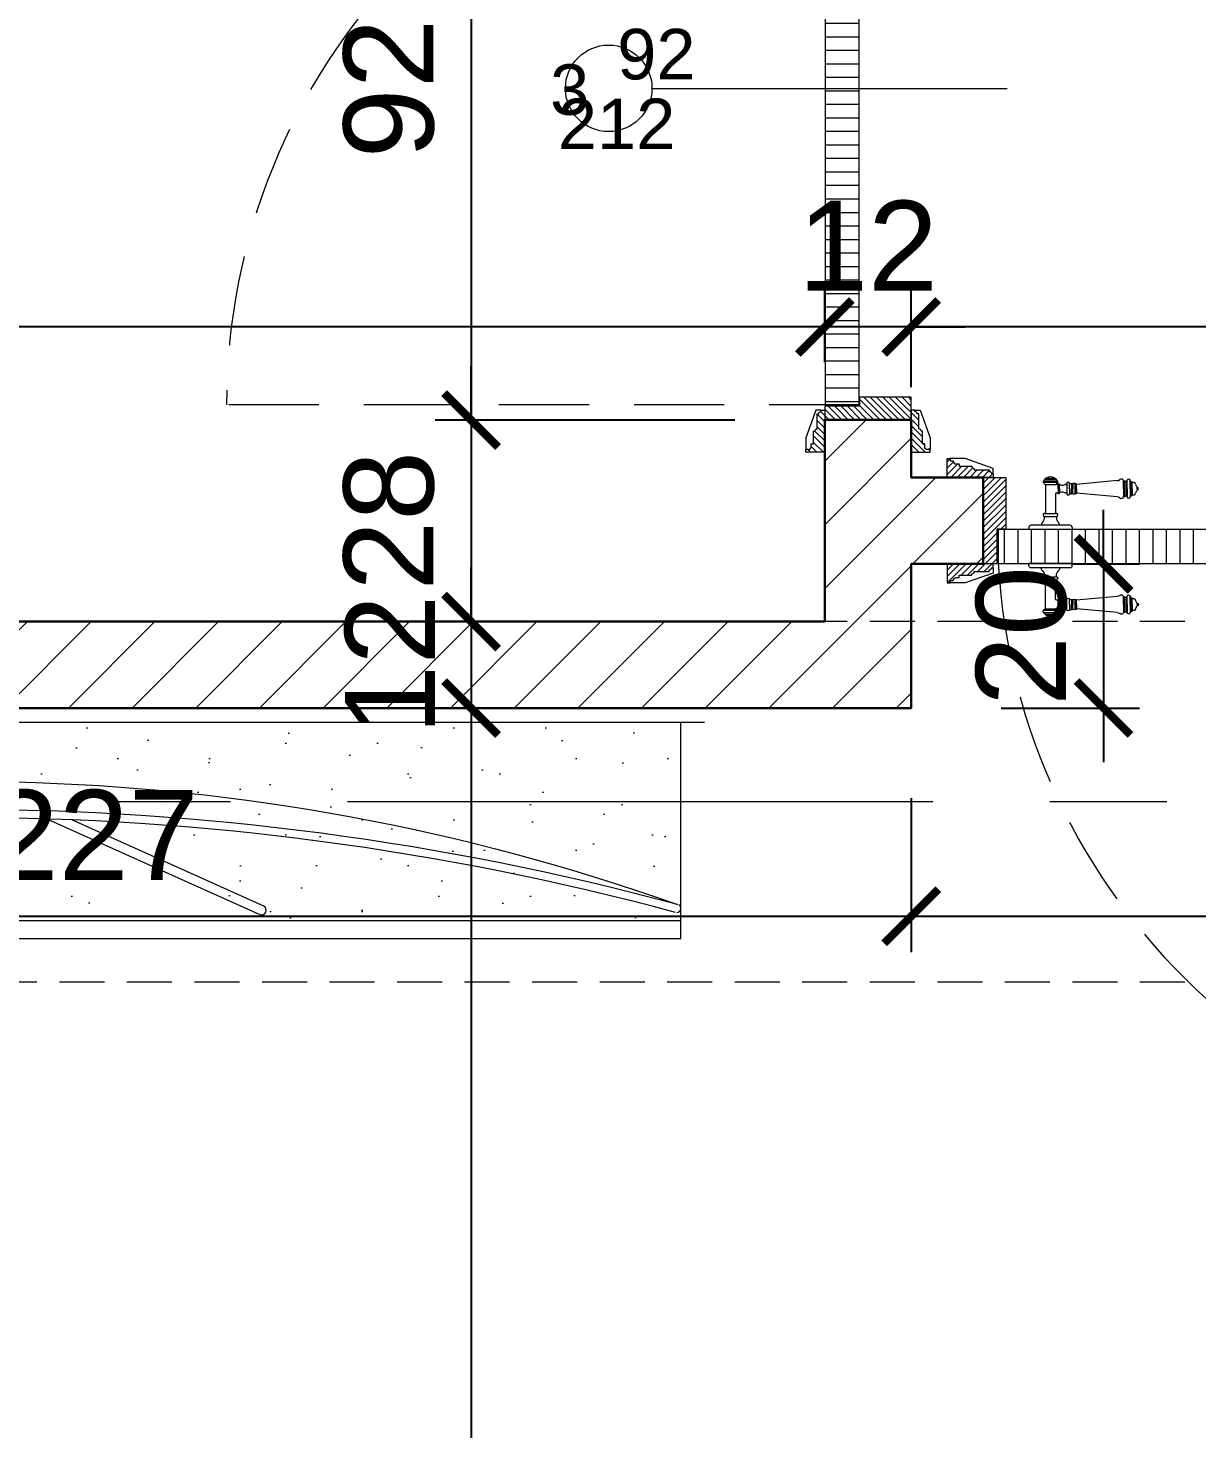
# Model space of a CAD drawing. Header units: feet. Extents: x 92587 to 97987, y -55119 to -48334.
# Drawn here: x 93618.5 to 93780.8, y -50759.4 to -50565 of the extents above; entities that cross this region are included whole.
import ezdxf

# ---------------------------------------------------------------- set-up
doc = ezdxf.new("R2010")
doc.units = ezdxf.units.FT
doc.header["$LTSCALE"] = 50
doc.header["$MEASUREMENT"] = 0
doc.linetypes.add('AXES', pattern=[2, 1.25, -0.25, 0.25, -0.25])
doc.linetypes.add('CACHE', pattern=[0.375, 0.25, -0.125])
doc.layers.get('0').update_dxf_attribs({"color": 8})
doc.layers.add('AXES', color=10, linetype='AXES')
doc.layers.add('COTE 50ème', color=1, linetype='Continuous')
for name, color, linetype, lineweight in [('BETON CACHE', 4, 'CACHE', 5), ('door', 44, 'Continuous', 5), ('MACONNERIE COUPE', 7, 'Continuous', 30), ('MACONNERIE HACHURE', 253, 'Continuous', 13), ('mobilimi', 8, 'Continuous', 9)]:
    doc.layers.add(name, color=color, linetype=linetype, lineweight=lineweight)
doc.styles.add('GENERATED_STYLE_1', font='arial.ttf')
doc.styles.add('RS_TXT_50', font='arial.ttf', dxfattribs={"height": 12.5})
doc.dimstyles.new('RS_50CM_LINEAIRE', dxfattribs={"dimscale": 5, "dimtxt": 12.5, "dimasz": 1.5, "dimexe": 1, "dimexo": 2.5, "dimgap": 1, "dimtad": 1, "dimdec": 1, "dimrnd": 0.5, "dimdsep": 46, "dimtxsty": 'RS_TXT_50', "dimblk1": 'ARCHTICK', "dimblk2": 'ARCHTICK', "dimsah": 1, "dimcen": 2.5, "dimdle": 1, "dimclrt": 4, "dimadec": 0, "dimazin": 2, "dimtfac": 1, "dimtdec": 1, "dimtix": 1, "dimtmove": 2, "dimatfit": 3, "dimfxl": 1, "dimtolj": 1, "dimtzin": 0, "dimarcsym": 0})

# ---------------------------------------------------------------- blocks, each defined once
blk = doc.blocks.new('A$C1cd8c289')
at = {"layer": 'AXES', "lineweight": 5, "ltscale": 1.3}
blk.add_line((3195, 190), (-1985, 190), dxfattribs=at)
blk = doc.blocks.new('door900')
at = {"color": 0}
for p, q in [((-9.3, 67.7), (9.3, 67.7)), ((9.3, 65.2), (-9.3, 65.2)), ((-6.8, 71.5), (-6.8, 70.2)), ((-5.5, 71.5), (-6.8, 71.5)), ((-6.8, 70.2), (6.8, 70.2)), ((-6.8, 62.7), (-6.8, 24)), ((-6.8, 62.7), (6.8, 62.7)), ((-5.5, 71.5), (5.5, 71.5)), ((5.5, 71.5), (6.8, 71.5)), ((6.8, 71.5), (6.8, 70.2)), ((8.7, 62.7), (6.8, 62.7)), ((10.5, 56.8), (10.5, 62.5)), ((12.7, 56.8), (12.7, 62.5)), ((22.5, 63.8), (22.5, 49.8)), ((26.5, 56.8), (26.5, 63.8)), ((26.5, 63.8), (29.1, 63.8)), ((26.5, 63.8), (29.1, 63.8)), ((29.1, 63.8), (29.1, 62.8)), ((29.1, 62.8), (29.1, 56.8)), ((31.1, 62.8), (31.1, 56.8)), ((34.1, 56.8), (34.1, 62.8)), ((34.1, 62.8), (34.1, 56.8)), ((92.8, 68.1), (36.2, 62.8)), ((36.2, 56.8), (36.2, 62.8)), ((101.2, 67.3), (103.2, 68)), ((101.2, 56.8), (101.2, 67.3)), ((103.2, 68), (103.2, 67.7)), ((103.2, 56.8), (103.2, 68)), ((106.5, 68), (105.5, 67.3)), ((105.5, 56.8), (105.5, 67.3)), ((106.5, 56.8), (106.5, 68)), ((110.7, 68), (111.8, 67.3)), ((110.7, 56.8), (110.7, 68)), ((111.8, 56.8), (111.8, 67.3)), ((111.8, 66.2), (113.3, 66.2)), ((113.3, 56.8), (113.3, 66.2)), ((120.5, 56.8), (120.5, 58.6)), ((6.8, 49.1), (6.8, 24)), ((8.7, 50.9), (8.7, 50.9)), ((10.5, 56.8), (10.5, 51.1)), ((12.7, 56.8), (12.7, 51.1)), ((26.5, 56.8), (26.5, 49.8)), ((26.5, 49.8), (29.1, 49.8)), ((26.5, 49.8), (29.1, 49.8)), ((29.1, 50.8), (29.1, 56.8)), ((29.1, 50.8), (29.1, 49.8)), ((29.1, 49.8), (29.1, 49.8)), ((31.1, 50.8), (31.1, 56.8)), ((34.1, 50.8), (34.1, 56.8)), ((34.1, 56.8), (34.1, 50.8)), ((36.2, 56.8), (36.2, 50.8)), ((92.8, 45.5), (36.2, 50.8)), ((101.2, 56.8), (101.2, 46.3)), ((101.2, 46.3), (103.2, 45.7)), ((103.2, 56.8), (103.2, 46.3)), ((103.2, 45.9), (103.2, 45.7)), ((105.5, 56.8), (105.5, 46.3)), ((106.5, 45.7), (105.5, 46.3)), ((106.5, 56.8), (106.5, 45.7)), ((110.7, 56.8), (110.7, 45.7)), ((110.7, 45.7), (111.8, 46.3)), ((111.8, 56.8), (111.8, 46.3)), ((111.8, 47.5), (113.3, 47.5)), ((113.3, 56.8), (113.3, 47.5)), ((120.5, 56.8), (120.5, 55)), ((-8.3, 22.3), (8.3, 22.3)), ((-30, 3), (-30, 0)), ((30, 0), (-30, 0)), ((27, 6), (-27, 6)), ((-8.3, 18.3), (8.3, 18.3)), ((30, 3), (30, 0))]:
    blk.add_line(p, q, dxfattribs=at)
for centre, radius, start, end in [((-9.3, 66.5), 1.25, 90, 270), ((-6.8, 67.7), 2.51, 90.115, 179.885), ((-6.8, 65.2), 2.51, 180.115, 269.885), ((0, 64), 9.29, 53.4104, 126.5896), ((6.8, 67.7), 2.51, 0.115, 89.885), ((6.8, 65.2), 2.51, 270.115, 359.885), ((8.6, 64.9), 2.15, 272.7029, 297.6142), ((9.3, 66.5), 1.25, 270, 90), ((10, 62.5), 0.561, 3.7097, 127.9634), ((11.6, 62.5), 1.1, 0.0106, 179.9894), ((16.7, 70.5), 8.83, 243.5466, 311.3694), ((24.5, 63.7), 2.01, 4.1469, 175.8531), ((30.1, 62.8), 1.03, 0, 180.0014), ((32.6, 62.8), 1.48, 0, 180), ((35.2, 62.8), 1.03, 0, 180), ((32.6, 62.8), 1.48, 1.563306237032948e-10, 2.08440831604393e-10), ((93.1, 72.5), 4.4, 266.3976, 315.6468), ((98.3, 67.4), 2.89, 358.3861, 135.6468), ((104.3, 67.6), 1.15, 170.914, 348.1019), ((108.6, 68), 2.1, 0, 180), ((115.5, 62.5), 2.84, 13.4568, 140.4953), ((127.9, 65.2), 9.88, 191.9991, 221.6757), ((120.5, 56.8), 1.79, 0, 90), ((8.7, 49), 1.91, 88.7426, 178.1515), ((8.6, 48.8), 2.15, 62.3858, 87.2971), ((10, 51.1), 0.561, 232.0366, 356.2903), ((11.6, 51.1), 1.1, 180.0106, 359.9894), ((16.7, 43.2), 8.83, 48.6306, 116.4534), ((24.5, 50), 2.01, 184.1469, 355.8531), ((30.1, 50.8), 1.03, 179.9972, 0), ((32.6, 50.8), 1.48, 180, 0), ((35.2, 50.8), 1.03, 180, 0), ((93.1, 41.1), 4.4, 44.3532, 93.6024), ((98.3, 46.2), 2.89, 224.3532, 1.6139), ((104.3, 46.1), 1.15, 11.8981, 189.086), ((108.6, 45.7), 2.1, 180, 0), ((115.5, 51.2), 2.84, 219.5047, 346.5432), ((127.9, 48.5), 9.88, 138.3243, 168.0009), ((120.5, 56.8), 1.79, 270, 0), ((-8.3, 20.3), 2, 90, 270), ((-8.5, 24), 1.71, 275.059, 359.7825), ((8.5, 24), 1.71, 180.2175, 264.941), ((8.3, 20.3), 2, 270, 90), ((-27, 3), 3, 90, 180), ((-6.8, 6), 6, 130.5908, 180), ((-16.6, 16.6), 8.41, 314.3689, 12.0705), ((16.6, 16.6), 8.41, 167.9295, 225.6311), ((6.8, 6), 6, 0, 49.4092), ((27, 3), 3, 0, 90)]:
    blk.add_arc(centre, radius, start, end, dxfattribs=at)
blk = doc.blocks.new('_ArchTick')
at = {"color": 0, "linetype": 'ByBlock', "const_width": 0.15}
blk.add_lwpolyline([(-0.5, -0.5), (0.5, 0.5)], dxfattribs=at)
blk = doc.blocks.new('*D611')
at = {"layer": 'COTE 50ème', "color": 0, "lineweight": -2, "ltscale": 0.5, "transparency": 16777216}
for p, q in [((93741.11, -50614.85), (93741.11, -50601.48)), ((94063.11, -50614.86), (94063.11, -50601.48)), ((94068.11, -50606.48), (93736.11, -50606.48))]:
    blk.add_line(p, q, dxfattribs=at)
at = {"layer": 'Defpoints', "color": 0, "ltscale": 0.5, "transparency": 16777216}
for p in [(93741.11, -50606.48), (93741.11, -50627.35), (94063.11, -50627.36)]:
    blk.add_point(p, dxfattribs=at)
at = {"layer": 'COTE 50ème', "color": 0, "lineweight": -2, "ltscale": 0.5, "transparency": 16777216, "xscale": 7.5, "yscale": 7.5, "zscale": 7.5, "rotation": 180}
blk.add_blockref('_ArchTick', (93741.11, -50606.48), dxfattribs=at)
at = {"layer": 'COTE 50ème', "color": 0, "lineweight": -2, "ltscale": 0.5, "transparency": 16777216, "xscale": 7.5, "yscale": 7.5, "zscale": 7.5}
blk.add_blockref('_ArchTick', (94063.11, -50606.48), dxfattribs=at)
at = {"layer": 'COTE 50ème', "color": 4, "lineweight": 5, "ltscale": 0.5, "transparency": 16777216, "insert": (93902.11, -50595.1), "char_height": 12.5, "attachment_point": 5, "style": 'RS_TXT_50'}
blk.add_mtext('\\A1;322', dxfattribs=at)
blk = doc.blocks.new('*D612')
at = {"layer": 'COTE 50ème', "color": 0, "lineweight": -2, "ltscale": 0.5, "transparency": 16777216}
for p, q in [((93729.11, -50611.36), (93729.11, -50601.48)), ((93741.11, -50614.85), (93741.11, -50601.48)), ((93729.11, -50606.48), (93721.61, -50606.48)), ((93741.11, -50606.48), (93729.11, -50606.48)), ((93741.11, -50606.48), (93748.61, -50606.48))]:
    blk.add_line(p, q, dxfattribs=at)
at = {"layer": 'Defpoints', "color": 0, "ltscale": 0.5, "transparency": 16777216}
for p in [(93729.11, -50606.48), (93729.11, -50623.86), (93741.11, -50627.35)]:
    blk.add_point(p, dxfattribs=at)
at = {"layer": 'COTE 50ème', "color": 0, "lineweight": -2, "ltscale": 0.5, "transparency": 16777216, "xscale": 7.5, "yscale": 7.5, "zscale": 7.5}
blk.add_blockref('_ArchTick', (93729.11, -50606.48), dxfattribs=at)
at = {"layer": 'COTE 50ème', "color": 0, "lineweight": -2, "ltscale": 0.5, "transparency": 16777216, "xscale": 7.5, "yscale": 7.5, "zscale": 7.5, "rotation": 180}
blk.add_blockref('_ArchTick', (93741.11, -50606.48), dxfattribs=at)
at = {"layer": 'COTE 50ème', "color": 4, "lineweight": 5, "ltscale": 0.5, "transparency": 16777216, "insert": (93735.11, -50595.21), "char_height": 12.5, "attachment_point": 5, "style": 'RS_TXT_50'}
blk.add_mtext('\\A1;12', dxfattribs=at)
blk = doc.blocks.new('*D613')
at = {"layer": 'COTE 50ème', "color": 0, "lineweight": -2, "ltscale": 0.5, "transparency": 16777216}
for p, q in [((93404.11, -50634.86), (93404.11, -50601.48)), ((93729.11, -50611.36), (93729.11, -50601.48)), ((93734.11, -50606.48), (93399.11, -50606.48))]:
    blk.add_line(p, q, dxfattribs=at)
at = {"layer": 'Defpoints', "color": 0, "ltscale": 0.5, "transparency": 16777216}
for p in [(93404.11, -50606.48), (93729.11, -50623.86), (93404.11, -50647.36)]:
    blk.add_point(p, dxfattribs=at)
at = {"layer": 'COTE 50ème', "color": 0, "lineweight": -2, "ltscale": 0.5, "transparency": 16777216, "xscale": 7.5, "yscale": 7.5, "zscale": 7.5, "rotation": 180}
blk.add_blockref('_ArchTick', (93404.11, -50606.48), dxfattribs=at)
at = {"layer": 'COTE 50ème', "color": 0, "lineweight": -2, "ltscale": 0.5, "transparency": 16777216, "xscale": 7.5, "yscale": 7.5, "zscale": 7.5}
blk.add_blockref('_ArchTick', (93729.11, -50606.48), dxfattribs=at)
at = {"layer": 'COTE 50ème', "color": 4, "lineweight": 5, "ltscale": 0.5, "transparency": 16777216, "insert": (93566.61, -50595.1), "char_height": 12.5, "attachment_point": 5, "style": 'RS_TXT_50'}
blk.add_mtext('\\A1;325', dxfattribs=at)
blk = doc.blocks.new('*D634')
at = {"layer": 'COTE 50ème', "color": 0, "lineweight": -2, "ltscale": 0.5, "transparency": 16777216}
for p, q in [((93514.11, -50671.86), (93514.11, -50693.25)), ((93741.11, -50671.86), (93741.11, -50693.25)), ((93509.11, -50688.25), (93746.11, -50688.25))]:
    blk.add_line(p, q, dxfattribs=at)
at = {"layer": 'Defpoints', "color": 0, "ltscale": 0.5, "transparency": 16777216}
for p in [(93514.11, -50659.36), (93741.11, -50659.36), (93741.11, -50688.25)]:
    blk.add_point(p, dxfattribs=at)
at = {"layer": 'COTE 50ème', "color": 0, "lineweight": -2, "ltscale": 0.5, "transparency": 16777216, "xscale": 7.5, "yscale": 7.5, "zscale": 7.5, "rotation": 180}
blk.add_blockref('_ArchTick', (93514.11, -50688.25), dxfattribs=at)
at = {"layer": 'COTE 50ème', "color": 0, "lineweight": -2, "ltscale": 0.5, "transparency": 16777216, "xscale": 7.5, "yscale": 7.5, "zscale": 7.5}
blk.add_blockref('_ArchTick', (93741.11, -50688.25), dxfattribs=at)
at = {"layer": 'COTE 50ème', "color": 4, "lineweight": 5, "ltscale": 0.5, "transparency": 16777216, "insert": (93627.61, -50676.97), "char_height": 12.5, "attachment_point": 5, "style": 'RS_TXT_50'}
blk.add_mtext('\\A1;227', dxfattribs=at)
blk = doc.blocks.new('*D635')
at = {"layer": 'COTE 50ème', "color": 0, "lineweight": -2, "ltscale": 0.5, "transparency": 16777216}
for p, q in [((93853.11, -50657.84), (93853.11, -50693.25)), ((93741.11, -50671.86), (93741.11, -50693.25)), ((93736.11, -50688.25), (93858.11, -50688.25))]:
    blk.add_line(p, q, dxfattribs=at)
at = {"layer": 'Defpoints', "color": 0, "ltscale": 0.5, "transparency": 16777216}
for p in [(93853.11, -50645.34), (93741.11, -50659.36), (93853.11, -50688.25)]:
    blk.add_point(p, dxfattribs=at)
at = {"layer": 'COTE 50ème', "color": 0, "lineweight": -2, "ltscale": 0.5, "transparency": 16777216, "xscale": 7.5, "yscale": 7.5, "zscale": 7.5, "rotation": 180}
blk.add_blockref('_ArchTick', (93741.11, -50688.25), dxfattribs=at)
at = {"layer": 'COTE 50ème', "color": 0, "lineweight": -2, "ltscale": 0.5, "transparency": 16777216, "xscale": 7.5, "yscale": 7.5, "zscale": 7.5}
blk.add_blockref('_ArchTick', (93853.11, -50688.25), dxfattribs=at)
at = {"layer": 'COTE 50ème', "color": 4, "lineweight": 5, "ltscale": 0.5, "transparency": 16777216, "insert": (93797.11, -50676.97), "char_height": 12.5, "attachment_point": 5, "style": 'RS_TXT_50'}
blk.add_mtext('\\A1;112', dxfattribs=at)
blk = doc.blocks.new('*D841')
at = {"layer": 'COTE 50ème', "color": 0, "lineweight": -2, "ltscale": 0.5, "transparency": 16777216}
for p, q in [((93680.01, -50522.36), (93680.01, -50624.4)), ((93716.61, -50527.36), (93675.01, -50527.36)), ((93716.61, -50619.4), (93675.01, -50619.4))]:
    blk.add_line(p, q, dxfattribs=at)
at = {"layer": 'Defpoints', "color": 0, "ltscale": 0.5, "transparency": 16777216}
for p in [(93729.11, -50527.36), (93680.01, -50619.4), (93729.11, -50619.4)]:
    blk.add_point(p, dxfattribs=at)
at = {"layer": 'COTE 50ème', "color": 0, "lineweight": -2, "ltscale": 0.5, "transparency": 16777216, "xscale": 7.5, "yscale": 7.5, "zscale": 7.5}
for p, rotation in [((93680.01, -50527.36), 90), ((93680.01, -50619.4), 270)]:
    blk.add_blockref('_ArchTick', p, dxfattribs=dict(at, rotation=rotation))
at = {"layer": 'COTE 50ème', "color": 4, "lineweight": 5, "ltscale": 0.5, "transparency": 16777216, "insert": (93668.63, -50573.38), "char_height": 12.5, "attachment_point": 5, "rotation": 90, "style": 'RS_TXT_50'}
blk.add_mtext('\\A1;92', dxfattribs=at)
blk = doc.blocks.new('*D842')
at = {"layer": 'COTE 50ème', "color": 0, "lineweight": -2, "ltscale": 0.5, "transparency": 16777216}
for p, q in [((93680.01, -50619.4), (93680.01, -50611.9)), ((93716.61, -50619.4), (93675.01, -50619.4)), ((93680.01, -50619.4), (93680.01, -50647.36)), ((93716.61, -50647.36), (93675.01, -50647.36)), ((93680.01, -50647.36), (93680.01, -50654.86))]:
    blk.add_line(p, q, dxfattribs=at)
at = {"layer": 'Defpoints', "color": 0, "ltscale": 0.5, "transparency": 16777216}
for p in [(93729.11, -50619.4), (93680.01, -50647.36), (93729.11, -50647.36)]:
    blk.add_point(p, dxfattribs=at)
at = {"layer": 'COTE 50ème', "color": 0, "lineweight": -2, "ltscale": 0.5, "transparency": 16777216, "xscale": 7.5, "yscale": 7.5, "zscale": 7.5}
for p, rotation in [((93680.01, -50619.4), 270), ((93680.01, -50647.36), 90)]:
    blk.add_blockref('_ArchTick', p, dxfattribs=dict(at, rotation=rotation))
at = {"layer": 'COTE 50ème', "color": 4, "lineweight": 5, "ltscale": 0.5, "transparency": 16777216, "insert": (93668.63, -50633.38), "char_height": 12.5, "attachment_point": 5, "rotation": 90, "style": 'RS_TXT_50'}
blk.add_mtext('\\A1;28', dxfattribs=at)
blk = doc.blocks.new('*D843')
at = {"layer": 'COTE 50ème', "color": 0, "lineweight": -2, "ltscale": 0.5, "transparency": 16777216}
for p, q in [((93680.01, -50647.36), (93680.01, -50639.86)), ((93716.61, -50647.36), (93675.01, -50647.36)), ((93680.01, -50647.36), (93680.01, -50659.36)), ((93716.61, -50659.36), (93675.01, -50659.36)), ((93680.01, -50659.36), (93680.01, -50666.86))]:
    blk.add_line(p, q, dxfattribs=at)
at = {"layer": 'Defpoints', "color": 0, "ltscale": 0.5, "transparency": 16777216}
for p in [(93729.11, -50647.36), (93680.01, -50659.36), (93729.11, -50659.36)]:
    blk.add_point(p, dxfattribs=at)
at = {"layer": 'COTE 50ème', "color": 0, "lineweight": -2, "ltscale": 0.5, "transparency": 16777216, "xscale": 7.5, "yscale": 7.5, "zscale": 7.5}
for p, rotation in [((93680.01, -50647.36), 270), ((93680.01, -50659.36), 90)]:
    blk.add_blockref('_ArchTick', p, dxfattribs=dict(at, rotation=rotation))
at = {"layer": 'COTE 50ème', "color": 4, "lineweight": 5, "ltscale": 0.5, "transparency": 16777216, "insert": (93668.74, -50653.36), "char_height": 12.5, "attachment_point": 5, "rotation": 90, "style": 'RS_TXT_50'}
blk.add_mtext('\\A1;12', dxfattribs=at)
blk = doc.blocks.new('*D844')
at = {"layer": 'COTE 50ème', "color": 0, "lineweight": -2, "ltscale": 0.5, "transparency": 16777216}
for p, q in [((93680.01, -50654.36), (93680.01, -50962.36)), ((93716.61, -50659.36), (93675.01, -50659.36)), ((93705.51, -50957.36), (93675.01, -50957.36))]:
    blk.add_line(p, q, dxfattribs=at)
at = {"layer": 'Defpoints', "color": 0, "ltscale": 0.5, "transparency": 16777216}
for p in [(93729.11, -50659.36), (93680.01, -50957.36), (93718.01, -50957.36)]:
    blk.add_point(p, dxfattribs=at)
at = {"layer": 'COTE 50ème', "color": 0, "lineweight": -2, "ltscale": 0.5, "transparency": 16777216, "xscale": 7.5, "yscale": 7.5, "zscale": 7.5}
for p, rotation in [((93680.01, -50659.36), 90), ((93680.01, -50957.36), 270)]:
    blk.add_blockref('_ArchTick', p, dxfattribs=dict(at, rotation=rotation))
at = {"layer": 'COTE 50ème', "color": 4, "lineweight": 5, "ltscale": 0.5, "transparency": 16777216, "insert": (93668.63, -50808.36), "char_height": 12.5, "attachment_point": 5, "rotation": 90, "style": 'RS_TXT_50'}
blk.add_mtext('\\A1;298', dxfattribs=at)
blk = doc.blocks.new('*D872')
at = {"layer": 'COTE 50ème', "color": 0, "lineweight": -2, "ltscale": 0.5, "transparency": 16777216}
for p, q in [((93767.81, -50639.36), (93767.81, -50631.86)), ((93763.61, -50639.36), (93772.81, -50639.36)), ((93767.81, -50639.36), (93767.81, -50659.36)), ((93753.61, -50659.36), (93772.81, -50659.36)), ((93767.81, -50659.36), (93767.81, -50666.86))]:
    blk.add_line(p, q, dxfattribs=at)
at = {"layer": 'Defpoints', "color": 0, "ltscale": 0.5, "transparency": 16777216}
for p in [(93751.11, -50639.36), (93741.11, -50659.36), (93767.81, -50659.36)]:
    blk.add_point(p, dxfattribs=at)
at = {"layer": 'COTE 50ème', "color": 0, "lineweight": -2, "ltscale": 0.5, "transparency": 16777216, "xscale": 7.5, "yscale": 7.5, "zscale": 7.5}
for p, rotation in [((93767.81, -50639.36), 270), ((93767.81, -50659.36), 90)]:
    blk.add_blockref('_ArchTick', p, dxfattribs=dict(at, rotation=rotation))
at = {"layer": 'COTE 50ème', "color": 4, "lineweight": 5, "ltscale": 0.5, "transparency": 16777216, "insert": (93756.42, -50649.36), "char_height": 12.5, "attachment_point": 5, "rotation": 90, "style": 'RS_TXT_50'}
blk.add_mtext('\\A1;20', dxfattribs=at)

msp = doc.modelspace()

# ---------------------------------------------------------------- hatches: boundary and pattern name
at = {"layer": 'door'}
h = msp.add_hatch(dxfattribs=at)
h.set_pattern_fill('ANSI31', color=256, scale=15, angle=495)
h.set_pattern_definition([(180, (194581.511, -101166.82), (-8e-16, -1.875), [])])
h.paths.add_polyline_path([(93733.88, -50617.27), (93733.88, -50529.46), (93729.16, -50529.46), (93729.16, -50617.27)])
h = msp.add_hatch(dxfattribs=at)
h.set_pattern_fill('ANSI31', color=256, scale=5, angle=990)
h.set_pattern_definition([(315, (150534.07864, 92341.89514), (0.4419417382, 0.4419417382), [])])
edge = h.paths.add_edge_path()
edge.add_line((93742.99, -50623.11), (93742.99, -50622.7))
edge.add_line((93742.99, -50622.7), (93742.68, -50622.7))
edge.add_line((93742.68, -50622.7), (93742.68, -50620.93))
edge.add_line((93742.68, -50620.93), (93742.47, -50620.93))
edge.add_arc((93742.16, -50620.93), 0.314, 0, 90)
edge.add_line((93742.16, -50620.62), (93742.16, -50618.52))
edge.add_line((93742.16, -50618.52), (93741.95, -50618.52))
edge.add_arc((93741.63, -50618.52), 0.314, 360, 450)
edge.add_line((93741.63, -50618.21), (93741.63, -50618))
edge.add_line((93741.63, -50618), (93741.11, -50618))
edge.add_line((93741.11, -50618), (93741.11, -50623.86))
edge.add_line((93741.11, -50623.86), (93743.73, -50623.86))
edge.add_line((93743.73, -50623.86), (93743.73, -50623.45))
edge.add_line((93743.73, -50623.45), (93743.41, -50623.45))
edge.add_line((93743.41, -50623.45), (93743.41, -50623.53))
edge.add_arc((93743.41, -50623.11), 0.419, 180, 270, ccw=False)
h.paths.add_polyline_path([(93741.11, -50619.36), (93741.11, -50616.22), (93733.93, -50616.22), (93733.93, -50617.48), (93729.11, -50617.48), (93729.11, -50619.36)])
edge = h.paths.add_edge_path()
edge.add_line((93727.22, -50623.11), (93727.22, -50622.7))
edge.add_line((93727.22, -50622.7), (93727.54, -50622.7))
edge.add_line((93727.54, -50622.7), (93727.54, -50620.93))
edge.add_line((93727.54, -50620.93), (93727.75, -50620.93))
edge.add_arc((93728.06, -50620.93), 0.314, 90, 180, ccw=False)
edge.add_line((93728.06, -50620.62), (93728.06, -50618.52))
edge.add_line((93728.06, -50618.52), (93728.27, -50618.52))
edge.add_arc((93728.58, -50618.52), 0.314, 90, 180, ccw=False)
edge.add_line((93728.58, -50618.21), (93728.58, -50618))
edge.add_line((93728.58, -50618), (93729.11, -50618))
edge.add_line((93729.11, -50618), (93729.11, -50623.86))
edge.add_line((93729.11, -50623.86), (93726.49, -50623.86))
edge.add_line((93726.49, -50623.86), (93726.49, -50623.45))
edge.add_line((93726.49, -50623.45), (93726.8, -50623.45))
edge.add_line((93726.8, -50623.45), (93726.8, -50623.53))
edge.add_arc((93726.8, -50623.11), 0.419, 270, 360)
h = msp.add_hatch(dxfattribs=at)
h.set_pattern_fill('ANSI31', color=256, scale=5, angle=1080)
h.set_pattern_definition([(45, (-51132.1491, 1419.608), (-0.4419417382, 0.4419417382), [])])
h.paths.add_polyline_path([(93751.11, -50627.36), (93754.25, -50627.36), (93754.25, -50634.54), (93752.99, -50634.54), (93752.99, -50639.36), (93751.11, -50639.36)])
edge = h.paths.add_edge_path()
edge.add_line((93747.36, -50625.48), (93747.78, -50625.48))
edge.add_line((93747.78, -50625.48), (93747.78, -50625.79))
edge.add_line((93747.78, -50625.79), (93749.54, -50625.79))
edge.add_line((93749.54, -50625.79), (93749.54, -50626))
edge.add_arc((93749.54, -50626.31), 0.314, 0, 90, ccw=False)
edge.add_line((93749.85, -50626.31), (93751.95, -50626.31))
edge.add_line((93751.95, -50626.31), (93751.95, -50626.52))
edge.add_arc((93751.95, -50626.84), 0.314, 0, 90, ccw=False)
edge.add_line((93752.26, -50626.84), (93752.47, -50626.84))
edge.add_line((93752.47, -50626.84), (93752.47, -50627.36))
edge.add_line((93752.47, -50627.36), (93746.11, -50627.36))
edge.add_line((93746.11, -50627.36), (93746.11, -50624.74))
edge.add_line((93746.11, -50624.74), (93746.52, -50624.74))
edge.add_line((93746.52, -50624.74), (93746.52, -50625.06))
edge.add_line((93746.52, -50625.06), (93746.94, -50625.06))
edge.add_arc((93747.36, -50625.06), 0.419, 180, 270)
edge = h.paths.add_edge_path()
edge.add_line((93747.36, -50641.25), (93747.78, -50641.25))
edge.add_line((93747.78, -50641.25), (93747.78, -50640.93))
edge.add_line((93747.78, -50640.93), (93749.54, -50640.93))
edge.add_line((93749.54, -50640.93), (93749.54, -50640.72))
edge.add_arc((93749.54, -50640.41), 0.314, 270, 360)
edge.add_line((93749.85, -50640.41), (93751.95, -50640.41))
edge.add_line((93751.95, -50640.41), (93751.95, -50640.2))
edge.add_arc((93751.95, -50639.89), 0.314, 270, 360)
edge.add_line((93752.26, -50639.89), (93752.47, -50639.89))
edge.add_line((93752.47, -50639.89), (93752.47, -50639.36))
edge.add_line((93752.47, -50639.36), (93746.11, -50639.36))
edge.add_line((93746.11, -50639.36), (93746.11, -50641.98))
edge.add_line((93746.11, -50641.98), (93746.52, -50641.98))
edge.add_line((93746.52, -50641.98), (93746.52, -50641.67))
edge.add_line((93746.52, -50641.67), (93746.94, -50641.67))
edge.add_arc((93747.36, -50641.67), 0.419, 90, 180, ccw=False)
h = msp.add_hatch(dxfattribs=at)
h.set_pattern_fill('ANSI31', color=256, scale=15, angle=585)
h.set_pattern_definition([(270, (142376.566, 45467.0404), (1.875, -9e-16), [])])
h.paths.add_polyline_path([(93841.01, -50634.6), (93753.2, -50634.6), (93753.2, -50639.31), (93841.01, -50639.31)])
at = {"layer": 'MACONNERIE HACHURE'}
h = msp.add_hatch(dxfattribs=at)
h.set_pattern_fill('ANSI31', color=256, scale=50, style=0)
h.set_pattern_definition([(45, (0, 5835.283), (-4.41941738, 4.41941738), [])])
h.paths.add_polyline_path([(93729.11, -50527.36), (93729.11, -50358.36), (93801.11, -50358.36), (93801.11, -50337.36), (93779.11, -50337.36), (93779.11, -50332.36), (93959.11, -50332.36), (93959.11, -50344.36), (93909.11, -50344.36), (93909.11, -50517.36), (93887.11, -50517.36), (93887.11, -50505.36), (93897.11, -50505.36), (93897.11, -50344.36), (93806.11, -50344.36), (93806.11, -50363.36), (93749.11, -50363.36), (93749.11, -50505.36), (93805.11, -50505.36), (93805.11, -50517.36), (93741.11, -50517.36), (93741.11, -50527.36)])
h.paths.add_polyline_path([(94298.94, -51192.36), (94249.11, -51192.36), (94249.11, -51152.36), (94298.94, -51152.36)])
h.paths.add_polyline_path([(94459.11, -51192.36), (94419.11, -51192.36), (94419.11, -51152.36), (94459.11, -51152.36)])
h.paths.add_polyline_path([(94319.11, -51547.36), (94229.11, -51547.36), (94229.11, -51487.36), (94076.11, -51487.36), (94076.11, -51547.36), (94064.11, -51547.36), (94064.11, -51427.36), (94084.11, -51427.36), (94084.11, -51462.36), (94249.11, -51462.36), (94249.11, -51511.36), (94319.11, -51511.36), (94319.11, -51462.36), (94354.11, -51462.36), (94354.11, -51482.36), (94344.11, -51482.36), (94344.11, -51532.36), (94319.11, -51532.36), (94319.11, -51516.36), (94249.11, -51516.36), (94249.11, -51542.36), (94319.11, -51542.36)])
h.paths.add_polyline_path([(93749.11, -49932.36), (93849.11, -49932.36), (93849.11, -49907.36), (93749.11, -49907.36)])
h.paths.add_polyline_path([(93514.11, -51940.47), (93489.11, -51940.47), (93489.11, -51987.36), (93514.11, -51987.36)])
h.paths.add_polyline_path([(93514.11, -50042.36), (93489.11, -50042.36), (93489.11, -50022.36), (93514.11, -50022.36)])
h.paths.add_polyline_path([(94196.61, -51192.36), (94214.11, -51192.36), (94214.11, -51172.36), (94196.61, -51172.36)])
h.paths.add_polyline_path([(93874.11, -51305.36), (93864.11, -51305.36), (93864.11, -51317.36), (93904.11, -51317.36), (93904.11, -51305.36), (93894.11, -51305.36), (93894.11, -50987.36), (94064.11, -50987.36), (94064.11, -51305.36), (93986.1, -51305.36), (93986.1, -51317.36), (94064.11, -51317.36), (94064.11, -51327.36), (94084.11, -51327.36), (94084.11, -51192.36), (94096.61, -51192.36), (94096.61, -51172.36), (94084.11, -51172.36), (94084.11, -50957.36), (94063.11, -50957.36), (94063.11, -50627.36), (93965.1, -50627.36), (93965.1, -50639.36), (94043.11, -50639.36), (94043.11, -50957.36), (93873.11, -50957.36), (93873.11, -50639.36), (93883.11, -50639.36), (93883.11, -50627.36), (93843.11, -50627.36), (93843.11, -50639.36), (93853.11, -50639.36), (93853.11, -50957.36), (93514.11, -50957.36), (93514.11, -50912.36), (93489.11, -50912.36), (93489.11, -50962.36), (93379.11, -50962.36), (93379.11, -50982.36), (93489.11, -50982.36), (93489.11, -51032.36), (93514.11, -51032.36), (93514.11, -50987.36), (93874.11, -50987.36)])
h.paths.add_polyline_path([(93706.11, -50332.36), (93706.11, -50352.36), (93404.11, -50352.36), (93404.11, -50417.36), (93379.11, -50417.36), (93379.11, -50327.36), (93489.11, -50327.36), (93489.11, -50312.36), (93514.11, -50312.36), (93514.11, -50332.36)])
h.paths.add_polyline_path([(94149.11, -50235.36), (94174.11, -50235.36), (94174.11, -50513.36), (94226.11, -50513.36), (94226.11, -50535.36), (94214.11, -50535.36), (94214.11, -50525.36), (94089.11, -50525.36), (94089.11, -50513.36), (94149.11, -50513.36)])
h.paths.add_polyline_path([(94174.11, -50162.36), (94174.11, -50142.36), (94224.11, -50142.36), (94224.11, -50022.36), (94249.11, -50022.36), (94249.11, -50137.36), (94266.61, -50137.36), (94266.61, -50162.36)])
h.paths.add_polyline_path([(93514.11, -49972.36), (93514.11, -49932.36), (93569.11, -49932.36), (93569.11, -49907.36), (93489.11, -49907.36), (93489.11, -49972.36)])
h.paths.add_polyline_path([(94089.11, -49932.36), (94029.11, -49932.36), (94029.11, -49907.36), (94114.11, -49907.36), (94114.11, -49972.36), (94114.11, -49972.36), (94114.11, -50022.36), (94089.11, -50022.36)])
h.paths.add_polyline_path([(93514.11, -51612.36), (93514.11, -51670.47), (93489.11, -51670.47), (93489.11, -51617.36), (93379.11, -51617.36), (93379.11, -51527.36), (93404.11, -51527.36), (93404.11, -51592.36), (93737.11, -51592.36), (93737.11, -51419.36), (93749.11, -51419.36), (93749.11, -51427.36), (93805.11, -51427.36), (93805.11, -51439.36), (93749.11, -51439.36), (93749.11, -51587.36), (93897.11, -51587.36), (93897.11, -51439.36), (93887.11, -51439.36), (93887.11, -51427.36), (93909.11, -51427.36), (93909.11, -51600.36), (93958.97, -51600.36), (93958.97, -51612.36)])
h.paths.add_polyline_path([(93749.11, -51285.36), (93749.11, -51305.36), (93772.11, -51305.36), (93772.11, -51317.36), (93749.11, -51317.36), (93749.11, -51327.36), (93737.11, -51327.36), (93737.11, -51297.36), (93514.11, -51297.36), (93514.11, -51285.36)], flags=17)
h.paths.add_polyline_path([(93729.11, -50647.36), (93514.11, -50647.36), (93514.11, -50659.36), (93741.11, -50659.36), (93741.11, -50639.36), (93751.11, -50639.36), (93751.11, -50627.36), (93741.11, -50627.36), (93741.11, -50619.36), (93729.11, -50619.36)])
h.paths.add_polyline_path([(94314.11, -50647.36), (94314.11, -50635.36), (94226.11, -50635.36), (94226.11, -50627.36), (94214.11, -50627.36), (94214.11, -50647.36)])
h.paths.add_polyline_path([(93404.11, -51297.36), (93379.11, -51297.36), (93379.11, -51347.36), (93404.11, -51347.36)])
h.paths.add_polyline_path([(93404.11, -50647.36), (93379.11, -50647.36), (93379.11, -50597.36), (93404.11, -50597.36)])
h.paths.add_polyline_path([(93514.11, -51247.36), (93489.11, -51247.36), (93489.11, -51192.47), (93514.11, -51192.47)], flags=17)
h.paths.add_polyline_path([(93514.11, -50697.36), (93489.11, -50697.36), (93489.11, -50752.25), (93514.11, -50752.25)], flags=17)
h.paths.add_polyline_path([(94659.28, -51192.36), (94709.11, -51192.36), (94709.11, -51152.36), (94659.28, -51152.36)])
h.paths.add_polyline_path([(94499.11, -51192.36), (94539.11, -51192.36), (94539.11, -51152.36), (94499.11, -51152.36)])
h.paths.add_polyline_path([(94344.11, -52012.36), (94364.11, -52012.36), (94364.11, -52037.36), (94344.11, -52037.36)])
h.paths.add_polyline_path([(94029.11, -52012.36), (94029.11, -52037.36), (94209.11, -52037.36), (94209.11, -52012.36)])
h.paths.add_polyline_path([(94639.11, -51547.36), (94729.11, -51547.36), (94729.11, -51487.36), (94882.11, -51487.36), (94882.11, -51547.36), (94894.11, -51547.36), (94894.11, -51427.36), (94874.11, -51427.36), (94874.11, -51462.36), (94709.11, -51462.36), (94709.11, -51511.36), (94639.11, -51511.36), (94639.11, -51462.36), (94454.11, -51462.36), (94454.11, -51482.36), (94614.11, -51482.36), (94614.11, -51532.36), (94639.11, -51532.36), (94639.11, -51516.36), (94709.11, -51516.36), (94709.11, -51542.36), (94639.11, -51542.36)])
h.paths.add_polyline_path([(95209.11, -49932.36), (95109.11, -49932.36), (95109.11, -49907.36), (95209.11, -49907.36)])
h.paths.add_polyline_path([(95444.11, -51940.47), (95469.11, -51940.47), (95469.11, -51987.36), (95444.11, -51987.36)])
h.paths.add_polyline_path([(95444.11, -50042.36), (95469.11, -50042.36), (95469.11, -50022.36), (95444.11, -50022.36)])
h.paths.add_polyline_path([(94761.61, -51192.36), (94744.11, -51192.36), (94744.11, -51172.36), (94761.61, -51172.36)])
h.paths.add_polyline_path([(94464.11, -50162.36), (94446.61, -50162.36), (94446.61, -50137.36), (94464.11, -50137.36), (94464.11, -49972.36), (94494.11, -49972.36), (94494.11, -50137.36), (94511.72, -50137.36), (94511.72, -50162.36), (94494.11, -50162.36), (94494.11, -50635.36), (94562.11, -50635.36), (94562.11, -50647.36), (94494.11, -50647.36), (94494.11, -50822.36), (94464.11, -50822.36), (94464.11, -50647.36), (94396.11, -50647.36), (94396.11, -50635.36), (94464.11, -50635.36)])
h.paths.add_polyline_path([(95084.11, -51305.36), (95094.11, -51305.36), (95094.11, -51317.36), (95054.11, -51317.36), (95054.11, -51305.36), (95064.11, -51305.36), (95064.11, -50987.36), (94894.11, -50987.36), (94894.11, -51305.36), (94972.12, -51305.36), (94972.12, -51317.36), (94894.11, -51317.36), (94894.11, -51327.36), (94874.11, -51327.36), (94874.11, -51192.36), (94861.61, -51192.36), (94861.61, -51172.36), (94874.11, -51172.36), (94874.11, -50957.36), (94895.11, -50957.36), (94895.11, -50627.36), (94993.12, -50627.36), (94993.12, -50639.36), (94915.11, -50639.36), (94915.11, -50957.36), (95085.11, -50957.36), (95085.11, -50639.36), (95075.11, -50639.36), (95075.11, -50627.36), (95115.11, -50627.36), (95115.11, -50639.36), (95105.11, -50639.36), (95105.11, -50957.36), (95444.11, -50957.36), (95444.11, -50912.36), (95469.11, -50912.36), (95469.11, -50962.36), (95579.11, -50962.36), (95579.11, -50982.36), (95469.11, -50982.36), (95469.11, -51032.36), (95444.11, -51032.36), (95444.11, -50987.36), (95084.11, -50987.36)])
h.paths.add_polyline_path([(95229.11, -50358.36), (95157.11, -50358.36), (95157.11, -50337.36), (95179.11, -50337.36), (95179.11, -50332.36), (94999.11, -50332.36), (94999.11, -50344.36), (95049.11, -50344.36), (95049.11, -50517.36), (95071.11, -50517.36), (95071.11, -50505.36), (95061.11, -50505.36), (95061.11, -50344.36), (95152.11, -50344.36), (95152.11, -50363.36), (95209.11, -50363.36), (95209.11, -50505.36), (95153.11, -50505.36), (95153.11, -50517.36), (95217.11, -50517.36), (95217.11, -50527.36), (95229.11, -50527.36)])
h.paths.add_polyline_path([(95252.11, -50332.36), (95252.11, -50352.36), (95554.11, -50352.36), (95554.11, -50417.36), (95579.11, -50417.36), (95579.11, -50327.36), (95469.11, -50327.36), (95469.11, -50312.36), (95444.11, -50312.36), (95444.11, -50332.36)])
h.paths.add_polyline_path([(94809.11, -50235.36), (94784.11, -50235.36), (94784.11, -50513.36), (94732.11, -50513.36), (94732.11, -50535.36), (94744.11, -50535.36), (94744.11, -50525.36), (94869.11, -50525.36), (94869.11, -50513.36), (94809.11, -50513.36)])
h.paths.add_polyline_path([(94784.11, -50162.36), (94784.11, -50142.36), (94734.11, -50142.36), (94734.11, -50022.36), (94709.11, -50022.36), (94709.11, -50137.36), (94691.61, -50137.36), (94691.61, -50162.36)])
h.paths.add_polyline_path([(95444.11, -49972.36), (95444.11, -49932.36), (95389.11, -49932.36), (95389.11, -49907.36), (95469.11, -49907.36), (95469.11, -49972.36)])
h.paths.add_polyline_path([(94869.11, -49932.36), (94929.11, -49932.36), (94929.11, -49907.36), (94844.11, -49907.36), (94844.11, -49972.36), (94844.11, -49972.36), (94844.11, -50022.36), (94869.11, -50022.36)])
h.paths.add_polyline_path([(93514.11, -52012.36), (93569.11, -52012.36), (93569.11, -52037.36), (93514.11, -52037.36)])
h.paths.add_polyline_path([(93749.11, -52012.36), (93749.11, -52037.36), (93849.11, -52037.36), (93849.11, -52012.36)])
h.paths.add_polyline_path([(94464.11, -52012.36), (94614.11, -52012.36), (94614.11, -52037.36), (94464.11, -52037.36)])
h.paths.add_polyline_path([(94749.11, -52012.36), (95444.11, -52012.36), (95444.11, -52037.36), (94749.11, -52037.36)])
h.paths.add_polyline_path([(95444.11, -51612.36), (95444.11, -51670.47), (95469.11, -51670.47), (95469.11, -51617.36), (95579.11, -51617.36), (95579.11, -51527.36), (95554.11, -51527.36), (95554.11, -51592.36), (95221.11, -51592.36), (95221.11, -51419.36), (95209.11, -51419.36), (95209.11, -51427.36), (95153.11, -51427.36), (95153.11, -51439.36), (95209.11, -51439.36), (95209.11, -51587.36), (95061.11, -51587.36), (95061.11, -51439.36), (95071.11, -51439.36), (95071.11, -51427.36), (95049.11, -51427.36), (95049.11, -51600.36), (94999.24, -51600.36), (94999.24, -51612.36)])
h.paths.add_polyline_path([(95209.11, -51285.36), (95209.11, -51305.36), (95186.11, -51305.36), (95186.11, -51317.36), (95209.11, -51317.36), (95209.11, -51327.36), (95221.11, -51327.36), (95221.11, -51297.36), (95444.11, -51297.36), (95444.11, -51285.36)], flags=17)
h.paths.add_polyline_path([(95229.11, -50647.36), (95444.11, -50647.36), (95444.11, -50659.36), (95217.11, -50659.36), (95217.11, -50639.36), (95207.11, -50639.36), (95207.11, -50627.36), (95217.11, -50627.36), (95217.11, -50619.36), (95229.11, -50619.36)])
h.paths.add_polyline_path([(94644.11, -50647.36), (94644.11, -50635.36), (94732.11, -50635.36), (94732.11, -50627.36), (94744.11, -50627.36), (94744.11, -50647.36)])
h.paths.add_polyline_path([(95554.11, -51297.36), (95579.11, -51297.36), (95579.11, -51347.36), (95554.11, -51347.36)])
h.paths.add_polyline_path([(95554.11, -50647.36), (95579.11, -50647.36), (95579.11, -50597.36), (95554.11, -50597.36)])
h.paths.add_polyline_path([(95444.11, -51247.36), (95469.11, -51247.36), (95469.11, -51192.47), (95444.11, -51192.47)], flags=17)
h.paths.add_polyline_path([(95444.11, -50697.36), (95469.11, -50697.36), (95469.11, -50752.25), (95444.11, -50752.25)], flags=17)
at = {"layer": 'mobilimi'}
h = msp.add_hatch(dxfattribs=at)
h.set_pattern_fill('CUT_STONE', color=256, angle=180, style=0, pattern_type=2)
h.set_pattern_definition([(135, (92224.527, -54936.5925), (6.363961, 6.363961), [0, -6, 0, -9]), (70, (92204.527, -54936.5925), (-8.457234, 3.078181), [0, -4.4, 0, -7.6])])
h.paths.add_polyline_path([(93509.11, -50688.86), (93709.11, -50688.86), (93709.11, -50661.36), (93509.11, -50661.36)])

# ---------------------------------------------------------------- linework, layer by layer
at = {"layer": 'BETON CACHE', "lineweight": 5, "ltscale": 0.5}
msp.add_lwpolyline([(93379.11, -50697.36), (95579.11, -50697.36), (95579.11, -50647.36), (93379.11, -50647.36)], close=True, dxfattribs=at)
at = {"layer": 'door'}
msp.add_line((93705.11, -50573.36), (93754.43, -50573.36), dxfattribs=at)
at = {"layer": 'door', "linetype": 'CACHE'}
msp.add_line((93733.88, -50617.27), (93646.07, -50617.27), dxfattribs=at)
at = {"layer": 'door'}
for points in [[(93733.88, -50617.27), (93733.88, -50529.46), (93729.16, -50529.46), (93729.16, -50617.27), (93733.88, -50617.27)], [(93741.11, -50619.36), (93741.11, -50616.22), (93733.93, -50616.22), (93733.93, -50617.48), (93729.11, -50617.48), (93729.11, -50619.36), (93741.11, -50619.36)], [(93728.58, -50618), (93727.85, -50618), (93726.49, -50621.86), (93726.49, -50623.45)], [(93741.63, -50618), (93742.37, -50618), (93743.73, -50621.86), (93743.73, -50623.45)], [(93752.47, -50626.84), (93752.47, -50626.11), (93748.61, -50624.74), (93746.52, -50624.74)], [(93751.11, -50627.36), (93754.25, -50627.36), (93754.25, -50634.54), (93752.99, -50634.54), (93752.99, -50639.36), (93751.11, -50639.36), (93751.11, -50627.36)], [(93841.01, -50634.6), (93753.2, -50634.6), (93753.2, -50639.31), (93841.01, -50639.31), (93841.01, -50634.6)], [(93752.47, -50639.89), (93752.47, -50640.62), (93748.61, -50641.98), (93746.52, -50641.98)]]:
    msp.add_lwpolyline(points, dxfattribs=at)
for points in [[(93727.22, -50623.11), (93727.22, -50622.7), (93727.54, -50622.7), (93727.54, -50620.93), (93727.75, -50620.93, -0.414214), (93728.06, -50620.62), (93728.06, -50618.52), (93728.27, -50618.52, -0.414214), (93728.58, -50618.21), (93728.58, -50618), (93729.11, -50618), (93729.11, -50623.86), (93726.49, -50623.86), (93726.49, -50623.45), (93726.8, -50623.45), (93726.8, -50623.53, 0.414214), (93727.22, -50623.11)], [(93742.99, -50623.11), (93742.99, -50622.7), (93742.68, -50622.7), (93742.68, -50620.93), (93742.47, -50620.93, 0.414214), (93742.16, -50620.62), (93742.16, -50618.52), (93741.95, -50618.52, 0.414214), (93741.63, -50618.21), (93741.63, -50618), (93741.11, -50618), (93741.11, -50623.86), (93743.73, -50623.86), (93743.73, -50623.45), (93743.41, -50623.45), (93743.41, -50623.53, -0.414214), (93742.99, -50623.11)], [(93747.36, -50625.48), (93747.78, -50625.48), (93747.78, -50625.79), (93749.54, -50625.79), (93749.54, -50626, -0.414214), (93749.85, -50626.31), (93751.95, -50626.31), (93751.95, -50626.52, -0.414214), (93752.26, -50626.84), (93752.47, -50626.84), (93752.47, -50627.36), (93746.11, -50627.36), (93746.11, -50624.74), (93746.52, -50624.74), (93746.52, -50625.06), (93746.94, -50625.06, 0.414214), (93747.36, -50625.48)], [(93747.36, -50641.25), (93747.78, -50641.25), (93747.78, -50640.93), (93749.54, -50640.93), (93749.54, -50640.72, 0.414214), (93749.85, -50640.41), (93751.95, -50640.41), (93751.95, -50640.2, 0.414214), (93752.26, -50639.89), (93752.47, -50639.89), (93752.47, -50639.36), (93746.11, -50639.36), (93746.11, -50641.98), (93746.52, -50641.98), (93746.52, -50641.67), (93746.94, -50641.67, -0.414214), (93747.36, -50641.25)]]:
    msp.add_lwpolyline(points, format="xyb", dxfattribs=at)
msp.add_circle((93699.11, -50573.36), 6, dxfattribs=at)
at = {"layer": 'door', "linetype": 'CACHE'}
for centre, start, end in [((93734.1, -50617.36), 93.2184, 179.9417), ((93841.1, -50634.37), 183.2184, 269.9417)]:
    msp.add_arc(centre, 88.04, start, end, dxfattribs=at)
at = {"layer": 'MACONNERIE COUPE'}
msp.add_lwpolyline([(93729.11, -50647.36), (93514.11, -50647.36), (93514.11, -50659.36), (93741.11, -50659.36), (93741.11, -50639.36), (93751.11, -50639.36), (93751.11, -50627.36), (93741.11, -50627.36), (93741.11, -50619.36), (93729.11, -50619.36)], close=True, dxfattribs=at)
at = {"layer": 'mobilimi'}
for p, q in [((93709.11, -50661.36), (93509.11, -50661.36)), ((93712.43, -50661.36), (93639.43, -50661.36)), ((93709.11, -50691.36), (93709.11, -50661.36)), ((93509.11, -50688.86), (93709.11, -50688.86)), ((93509.11, -50691.36), (93709.11, -50691.36))]:
    msp.add_line(p, q, dxfattribs=at)
for points in [[(93610.75, -50661.58), (93610.84, -50666.51, 0.414214), (93613.95, -50669.62), (93616.69, -50669.62, -0.08003), (93708.66, -50686.64)], [(93621.22, -50674.76), (93650.7, -50688.01, 0.969023), (93651.22, -50686.86), (93624.57, -50674.89)]]:
    msp.add_lwpolyline(points, format="xyb", dxfattribs=at)
for centre, radius, start, end in [((93609.11, -51055.47), 382.03, 74.8955, 105.1045), ((93609.11, -51055.47), 380.9, 74.8955, 105.1045), ((93708.55, -50687.14), 0.592, 272.031, 57.7599)]:
    msp.add_arc(centre, radius, start, end, dxfattribs=at)

# ---------------------------------------------------------------- block references
at = {"layer": 'door', "xscale": 0.1, "yscale": 0.1, "zscale": 0.1}
msp.add_blockref('door900', (93760.44, -50634.6), dxfattribs=at)
at = {"layer": 'door', "xscale": -0.1, "yscale": 0.1, "zscale": 0.1, "rotation": 180}
msp.add_blockref('door900', (93760.44, -50639.31), dxfattribs=at)
at = {"layer": 'MACONNERIE COUPE', "lineweight": 5, "ltscale": 0.5}
msp.add_blockref('A$C1cd8c289', (94709.11, -50862.36), dxfattribs=at)

# ---------------------------------------------------------------- texts
at = {"layer": 'door', "char_height": 7, "attachment_point": 9, "style": 'GENERATED_STYLE_1'}
for s, insert in [('\\A1;\\pt0;92', (93711.17, -50572.21)), ('\\A1;\\pt0;212', (93708.37, -50581.79))]:
    msp.add_mtext(s, dxfattribs=dict(at, insert=insert))
at = {"layer": 'door', "insert": (93696.41, -50570.03), "char_height": 7, "attachment_point": 3, "rotation": 0.033, "style": 'GENERATED_STYLE_1'}
msp.add_mtext('\\A1;\\pt0;3', dxfattribs=at)

# ---------------------------------------------------------------- dimensions: what is measured, and where the dimension line sits
at = {"layer": 'COTE 50ème', "lineweight": 5, "ltscale": 0.5}
for base, p1, p2, angle, picture, middle in [((93680.01, -50619.4), (93729.11, -50527.36), (93729.11, -50619.4), 270, '*D841', (93668.63, -50573.38)), ((93404.11, -50606.48), (93729.11, -50623.86), (93404.11, -50647.36), 180, '*D613', (93566.61, -50595.1)), ((93729.11, -50606.48), (93741.11, -50627.35), (93729.11, -50623.86), 180, '*D612', (93735.11, -50595.21)), ((93741.11, -50606.48), (94063.11, -50627.36), (93741.11, -50627.35), 180, '*D611', (93902.11, -50595.1)), ((93680.01, -50647.36), (93729.11, -50619.4), (93729.11, -50647.36), 270, '*D842', (93668.63, -50633.38)), ((93767.81, -50659.36), (93751.11, -50639.36), (93741.11, -50659.36), 270, '*D872', (93756.42, -50649.36)), ((93680.01, -50659.36), (93729.11, -50647.36), (93729.11, -50659.36), 270, '*D843', (93668.74, -50653.36)), ((93680.01, -50957.36), (93729.11, -50659.36), (93718.01, -50957.36), 270, '*D844', (93668.63, -50808.36))]:
    dim = msp.add_linear_dim(base=base, p1=p1, p2=p2, angle=angle, dimstyle='RS_50CM_LINEAIRE', dxfattribs=at)
    dim.commit()
    dim.dimension.update_dxf_attribs({"geometry": picture, "text_midpoint": middle})
for base, p1, p2, picture, middle in [((93853.11, -50688.25), (93741.11, -50659.36), (93853.11, -50645.34), '*D635', (93797.11, -50676.97)), ((93741.11, -50688.25), (93514.11, -50659.36), (93741.11, -50659.36), '*D634', (93627.61, -50676.97))]:
    dim = msp.add_linear_dim(base=base, p1=p1, p2=p2, dimstyle='RS_50CM_LINEAIRE', dxfattribs=at)
    dim.commit()
    dim.dimension.update_dxf_attribs({"geometry": picture, "text_midpoint": middle})

doc.saveas('drawing.dxf')
